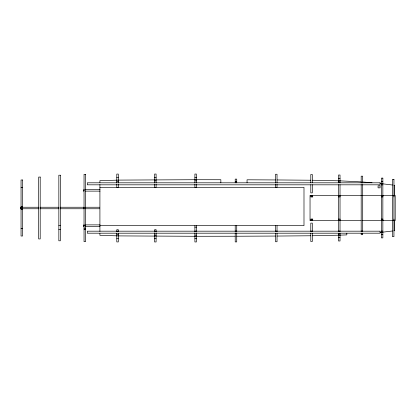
<?xml version="1.0" encoding="UTF-8"?>
<svg xmlns="http://www.w3.org/2000/svg" width="416" height="416" viewBox="0 0 416 416"><rect width="100%" height="100%" fill="white"/><g stroke="black" fill="none" stroke-linecap="round" stroke-linejoin="round"><path stroke-width="0.62" d="M393.942 230.797L394.696 230.682L394.696 220.6M392.428 231.005L382.855 232.149M380.167 232.435L381.342 232.315M340.023 235.149L346.824 234.9L346.824 233.194M338.51 235.201L312.307 235.752M116.792 180.17L99.913 180.653L99.913 182.582M310.799 235.768L277.035 236.049M275.522 236.054L236.725 236.236M235.212 236.236L196.409 236.283M154.586 177.33L156.099 177.33M194.896 177.325L196.409 177.325M116.792 177.434L118.305 177.434M338.51 178.318L340.023 178.318M194.896 179.686L196.409 179.686M194.896 179.717L116.792 180.107M196.409 179.717L220.849 179.733L220.849 182.806M338.51 180.768L340.023 180.768M154.586 180.872L156.099 180.872M194.896 180.84L196.409 180.84M116.792 181.256L118.305 181.256M381.342 181.376L382.855 181.376M235.212 181.792L236.725 181.792M338.51 181.938L340.023 181.938M381.342 183.659L382.855 183.659M381.342 184.886L382.855 184.886M99.913 187.34L303.992 187.34L303.992 225.638L99.913 225.638M21.05 187.652L22.563 187.652M85.582 189.608L100.017 189.608M85.582 191.121L100.017 191.121M338.51 195.374L340.023 195.374M361.187 195.374L362.7 195.374M381.342 195.374L382.855 195.374M392.428 195.374L395.2 195.4L395.2 220.6L392.428 220.626M361.156 195.4L310.04 195.4L310.04 220.6L361.156 220.6M362.383 195.4L392.756 195.4M312.848 196.914L310.768 196.914L310.768 195.4M381.311 196.914L382.886 196.914L382.886 195.4M21.05 206.315L22.563 206.315M38.938 207.246L20.8 207.246L20.8 208.754L38.938 208.754M40.082 207.246L58.812 207.246L58.812 208.754L40.082 208.754M60.18 207.246L84.214 207.246M85.582 207.246L99.59 207.246M60.18 208.754L84.214 208.754M85.582 208.754L99.59 208.754M21.05 209.685L22.563 209.685M312.848 219.086L310.768 219.086L310.768 220.6M381.311 219.086L382.886 219.086L382.886 220.6M362.383 220.6L392.756 220.6M338.51 220.626L340.023 220.626M381.342 220.626L382.855 220.626M85.582 224.879L100.017 224.879M58.843 225.638L60.356 225.638M84.042 225.638L85.55 225.638M85.582 226.392L100.017 226.392M194.896 227.146L196.409 227.146M84.042 228.155L85.55 228.155M21.05 228.348L22.563 228.348M58.843 229.668L60.356 229.668M84.042 229.668L85.55 229.668M116.792 231.15L118.305 231.15M154.586 231.15L156.099 231.15M194.896 231.15L196.409 231.15M235.212 231.15L236.725 231.15M275.522 231.15L277.035 231.15M310.799 231.15L312.307 231.15M338.51 231.15L340.023 231.15M361.187 231.15L362.7 231.15M381.342 231.114L382.855 231.114M381.342 232.341L382.855 232.341M338.51 234.062L340.023 234.062M381.342 234.624L382.855 234.624M116.792 234.744L118.305 234.744M154.586 235.128L156.099 235.128M194.896 235.16L196.409 235.16M338.51 235.232L340.023 235.232M116.792 235.893L194.896 236.283M194.896 236.314L196.409 236.314M338.51 237.682L340.023 237.682M116.792 238.566L118.305 238.566M154.586 238.67L156.099 238.67M194.896 238.675L196.409 238.675M275.522 179.946L247.052 179.8L247.052 182.806M277.035 179.951L310.799 180.232M312.307 180.248L338.51 180.799M116.792 235.83L99.913 235.347L99.913 233.418M340.023 180.851L361.187 181.88M362.7 181.99L372.018 182.759M380.167 183.565L381.342 183.685M382.855 183.851L392.428 184.995M393.942 185.203L394.696 185.318L394.696 195.4M393.973 195.4L393.973 196.914M393.973 219.086L393.973 220.6M362.7 183.05L362.7 176.176L361.187 176.176L361.187 183.05M362.7 184.553L362.7 231.431M362.7 233.168L362.7 234.707L361.187 234.707L361.187 233.168M361.187 184.553L361.187 231.431M340.054 195.4L340.054 196.914L338.478 196.914L338.478 195.4M340.054 220.6L340.054 219.086L338.478 219.086L338.478 220.6M340.023 182.775L340.023 175.022L338.51 175.022L338.51 182.775M340.023 184.636L340.023 231.364M340.023 233.225L340.023 240.978L338.51 240.978L338.51 233.225M338.51 184.636L338.51 231.364M312.338 195.4L312.338 196.914M312.338 219.086L312.338 220.6M312.307 182.816L312.307 174.491L310.799 174.491L310.799 182.816M312.307 184.704L312.307 192.884L310.799 192.884L310.799 184.704M312.307 231.296L312.307 223.116L310.799 223.116L310.799 231.296M312.307 233.184L312.307 241.509L310.799 241.509L310.799 233.184M311.553 195.4L311.553 196.914M311.553 219.086L311.553 220.6M277.035 183.035L277.035 174.252L275.522 174.252L275.522 183.035M277.035 184.257L277.035 187.309L275.522 187.309L275.522 184.257M277.035 225.664L277.035 231.551M277.035 233.225L277.035 241.748L275.522 241.748L275.522 233.225M275.522 225.664L275.522 231.551M236.725 182.842L236.725 179.114L235.212 179.114L235.212 182.842M236.725 225.664L236.725 231.613M236.725 232.892L236.725 241.914L235.212 241.914L235.212 232.892M235.212 225.664L235.212 231.613M196.409 182.941L196.409 174.044L194.896 174.044L194.896 182.941M196.409 184.189L196.409 187.309L194.896 187.309L194.896 184.189M196.409 225.664L196.409 231.629M196.409 232.913L196.409 241.956L194.896 241.956L194.896 232.913M194.896 225.664L194.896 231.629M156.099 182.946L156.099 174.044L154.586 174.044L154.586 182.946M156.099 184.189L156.099 187.309L154.586 187.309L154.586 184.189M156.099 231.598L156.099 229.668L154.586 229.668L154.586 231.598M156.099 232.882L156.099 241.956L154.586 241.956L154.586 232.882M118.305 182.988L118.305 174.07L116.792 174.07L116.792 182.988M118.305 184.226L118.305 187.309L116.792 187.309L116.792 184.226M118.305 231.577L118.305 229.668L116.792 229.668L116.792 231.577M118.305 233.225L118.305 241.93L116.792 241.93L116.792 233.225M99.913 184.512L99.913 231.488M84.011 207.246L84.011 208.754M60.388 207.246L60.388 208.754M22.594 207.246L22.594 208.754M21.024 207.246L21.024 208.754M85.55 174.32L84.042 174.32L84.042 241.68L85.55 241.68L85.55 174.32M60.356 175.204L58.843 175.204L58.843 240.796L60.356 240.796L60.356 175.204M40.201 177.06L38.688 177.06L38.688 238.94L40.201 238.94L40.201 177.06M382.855 178.116L381.342 178.116L381.342 237.884L382.855 237.884L382.855 178.116M393.942 179.343L392.428 179.343L392.428 236.657L393.942 236.657L393.942 179.343M22.563 179.988L21.05 179.988L21.05 236.012L22.563 236.012L22.563 179.988M380.084 182.806L87.313 182.806L87.313 184.818L380.084 184.818L380.084 182.806M380.084 185.827L378.066 185.827L378.066 187.845L380.084 187.845L380.084 185.827M84.011 189.608L83.788 191.121L84.011 189.608M84.011 224.879L83.788 226.392L84.011 224.879M380.084 231.182L87.313 231.182L87.313 233.194L380.084 233.194L380.084 231.182"/></g></svg>
